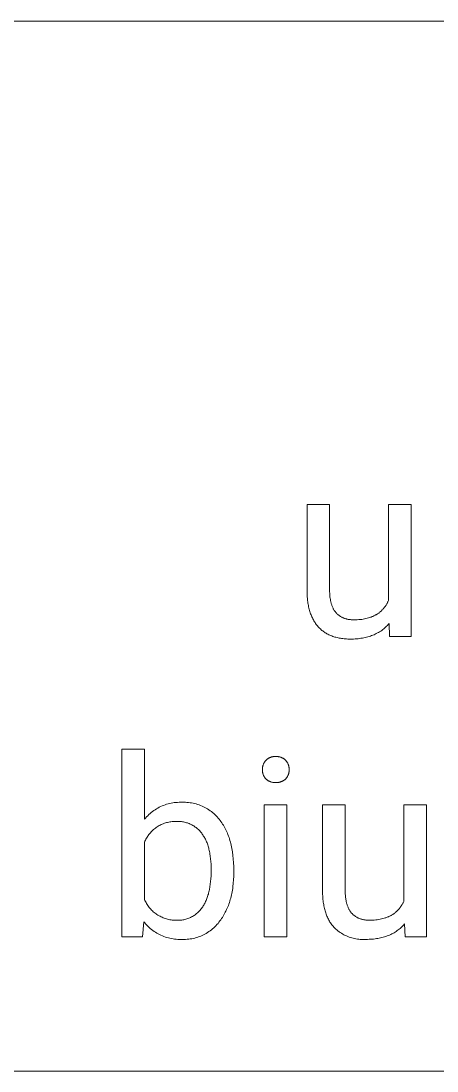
# Model space of a CAD drawing. Header units: millimetres. Extents: x 1287 to 5317, y -239 to 2577.
# Drawn here: x 3984 to 4073.2, y -13.8 to 211.4 of the extents above; entities that cross this region are included whole.
import ezdxf

# ---------------------------------------------------------------- set-up
doc = ezdxf.new("R2010")
doc.units = ezdxf.units.MM
doc.header["$MEASUREMENT"] = 0
doc.layers.add('Domyślny', color=7, linetype='Continuous', true_color=0x000000)

msp = doc.modelspace()

# ---------------------------------------------------------------- linework, layer by layer
at = {"layer": 'Domyślny', "color": 18, "lineweight": 15, "true_color": 0x000000}
for p, q in [((5313.2, 211.41), (3793.97, 211.41)), ((4045.35, 89.26), (4045.35, 107.71)), ((4045.35, 107.71), (4050.19, 107.71)), ((4050.19, 107.71), (4050.19, 89.39)), ((4062.82, 87.09), (4062.82, 107.71)), ((4062.82, 107.71), (4067.68, 107.71)), ((4067.68, 107.71), (4067.68, 79.36)), ((4045.36, 88.63), (4045.35, 89.26)), ((4045.39, 88.01), (4045.36, 88.63)), ((4045.44, 87.41), (4045.39, 88.01)), ((4050.19, 89.39), (4050.2, 89)), ((4050.2, 89), (4050.21, 88.61)), ((4050.21, 88.61), (4050.24, 88.24)), ((4050.24, 88.24), (4050.27, 87.88)), ((4050.27, 87.88), (4050.32, 87.54)), ((4045.47, 87.12), (4045.44, 87.41)), ((4045.5, 86.84), (4045.47, 87.12)), ((4045.54, 86.56), (4045.5, 86.84)), ((4045.59, 86.28), (4045.54, 86.56)), ((4045.64, 86.01), (4045.59, 86.28)), ((4045.69, 85.75), (4045.64, 86.01)), ((4045.75, 85.49), (4045.69, 85.75)), ((4050.32, 87.54), (4050.35, 87.37)), ((4050.35, 87.37), (4050.38, 87.2)), ((4050.38, 87.2), (4050.41, 87.04)), ((4050.41, 87.04), (4050.44, 86.88)), ((4050.44, 86.88), (4050.48, 86.73)), ((4050.48, 86.73), (4050.52, 86.58)), ((4050.52, 86.58), (4050.56, 86.43)), ((4050.56, 86.43), (4050.61, 86.28)), ((4050.61, 86.28), (4050.65, 86.14)), ((4050.65, 86.14), (4050.7, 86)), ((4050.7, 86), (4050.76, 85.86)), ((4050.76, 85.86), (4050.81, 85.73)), ((4050.81, 85.73), (4050.87, 85.6)), ((4050.87, 85.6), (4050.93, 85.47)), ((4061.92, 85.58), (4062, 85.68)), ((4062, 85.68), (4062.08, 85.79)), ((4062.08, 85.79), (4062.16, 85.9)), ((4062.16, 85.9), (4062.23, 86.01)), ((4062.23, 86.01), (4062.3, 86.12)), ((4062.3, 86.12), (4062.37, 86.23)), ((4062.37, 86.23), (4062.44, 86.35)), ((4062.44, 86.35), (4062.51, 86.47)), ((4062.51, 86.47), (4062.58, 86.59)), ((4062.58, 86.59), (4062.64, 86.71)), ((4062.64, 86.71), (4062.7, 86.83)), ((4062.7, 86.83), (4062.76, 86.96)), ((4062.76, 86.96), (4062.82, 87.09)), ((4045.82, 85.23), (4045.75, 85.49)), ((4045.88, 84.98), (4045.82, 85.23)), ((4045.96, 84.73), (4045.88, 84.98)), ((4046.04, 84.49), (4045.96, 84.73)), ((4046.12, 84.25), (4046.04, 84.49)), ((4046.2, 84.02), (4046.12, 84.25)), ((4046.3, 83.8), (4046.2, 84.02)), ((4046.39, 83.57), (4046.3, 83.8)), ((4046.49, 83.36), (4046.39, 83.57)), ((4046.6, 83.15), (4046.49, 83.36)), ((4050.93, 85.47), (4050.99, 85.34)), ((4050.99, 85.34), (4051.06, 85.22)), ((4051.06, 85.22), (4051.13, 85.11)), ((4051.13, 85.11), (4051.2, 84.99)), ((4051.2, 84.99), (4051.27, 84.88)), ((4051.27, 84.88), (4051.35, 84.77)), ((4051.35, 84.77), (4051.42, 84.66)), ((4051.42, 84.66), (4051.5, 84.56)), ((4051.5, 84.56), (4051.59, 84.46)), ((4051.59, 84.46), (4051.67, 84.37)), ((4051.67, 84.37), (4051.76, 84.27)), ((4051.76, 84.27), (4051.85, 84.19)), ((4051.85, 84.19), (4051.95, 84.1)), ((4051.95, 84.1), (4052.04, 84.02)), ((4052.04, 84.02), (4052.14, 83.93)), ((4052.14, 83.93), (4052.24, 83.86)), ((4052.24, 83.86), (4052.34, 83.78)), ((4052.34, 83.78), (4052.45, 83.71)), ((4052.45, 83.71), (4052.56, 83.65)), ((4052.56, 83.65), (4052.67, 83.58)), ((4052.67, 83.58), (4052.78, 83.52)), ((4052.78, 83.52), (4052.9, 83.46)), ((4052.9, 83.46), (4053.02, 83.41)), ((4053.02, 83.41), (4053.14, 83.35)), ((4053.14, 83.35), (4053.26, 83.31)), ((4058.26, 83.28), (4058.54, 83.36)), ((4058.54, 83.36), (4058.81, 83.44)), ((4058.81, 83.44), (4058.94, 83.49)), ((4058.94, 83.49), (4059.08, 83.53)), ((4059.08, 83.53), (4059.2, 83.58)), ((4059.2, 83.58), (4059.33, 83.64)), ((4059.33, 83.64), (4059.46, 83.69)), ((4059.46, 83.69), (4059.58, 83.74)), ((4059.58, 83.74), (4059.7, 83.8)), ((4059.7, 83.8), (4059.82, 83.86)), ((4059.82, 83.86), (4059.94, 83.92)), ((4059.94, 83.92), (4060.06, 83.99)), ((4060.06, 83.99), (4060.17, 84.05)), ((4060.17, 84.05), (4060.28, 84.12)), ((4060.28, 84.12), (4060.4, 84.19)), ((4060.4, 84.19), (4060.5, 84.26)), ((4060.5, 84.26), (4060.61, 84.34)), ((4060.61, 84.34), (4060.72, 84.41)), ((4060.72, 84.41), (4060.82, 84.49)), ((4060.82, 84.49), (4060.92, 84.57)), ((4060.92, 84.57), (4061.02, 84.65)), ((4061.02, 84.65), (4061.12, 84.73)), ((4061.12, 84.73), (4061.22, 84.82)), ((4061.22, 84.82), (4061.31, 84.91)), ((4061.31, 84.91), (4061.4, 85)), ((4061.4, 85), (4061.49, 85.09)), ((4061.49, 85.09), (4061.58, 85.18)), ((4061.58, 85.18), (4061.67, 85.28)), ((4061.67, 85.28), (4061.76, 85.38)), ((4061.76, 85.38), (4061.84, 85.48)), ((4061.84, 85.48), (4061.92, 85.58)), ((4046.71, 82.94), (4046.6, 83.15)), ((4046.82, 82.74), (4046.71, 82.94)), ((4046.94, 82.54), (4046.82, 82.74)), ((4047.06, 82.35), (4046.94, 82.54)), ((4047.19, 82.16), (4047.06, 82.35)), ((4047.32, 81.98), (4047.19, 82.16)), ((4047.46, 81.8), (4047.32, 81.98)), ((4047.6, 81.63), (4047.46, 81.8)), ((4047.75, 81.46), (4047.6, 81.63)), ((4047.9, 81.3), (4047.75, 81.46)), ((4048.05, 81.14), (4047.9, 81.3)), ((4048.21, 80.99), (4048.05, 81.14)), ((4053.26, 83.31), (4053.39, 83.26)), ((4053.39, 83.26), (4053.52, 83.22)), ((4053.52, 83.22), (4053.65, 83.18)), ((4053.65, 83.18), (4053.78, 83.14)), ((4053.78, 83.14), (4053.92, 83.11)), ((4053.92, 83.11), (4054.06, 83.08)), ((4054.06, 83.08), (4054.2, 83.05)), ((4054.2, 83.05), (4054.35, 83.03)), ((4054.35, 83.03), (4054.49, 83.01)), ((4054.49, 83.01), (4054.64, 82.99)), ((4054.64, 82.99), (4054.79, 82.98)), ((4054.79, 82.98), (4054.95, 82.97)), ((4054.95, 82.97), (4055.1, 82.96)), ((4055.1, 82.96), (4055.26, 82.95)), ((4055.26, 82.95), (4055.42, 82.95)), ((4055.42, 82.95), (4055.77, 82.96)), ((4055.77, 82.96), (4056.11, 82.97)), ((4056.11, 82.97), (4056.44, 82.99)), ((4056.44, 82.99), (4056.76, 83.02)), ((4056.76, 83.02), (4057.07, 83.05)), ((4057.07, 83.05), (4057.38, 83.1)), ((4057.38, 83.1), (4057.68, 83.15)), ((4057.68, 83.15), (4057.98, 83.21)), ((4057.98, 83.21), (4058.26, 83.28)), ((4062, 81.2), (4061.8, 81.03)), ((4062.2, 81.38), (4062, 81.2)), ((4062.4, 81.56), (4062.2, 81.38)), ((4062.59, 81.76), (4062.4, 81.56)), ((4062.77, 81.95), (4062.59, 81.76)), ((4062.95, 82.16), (4062.77, 81.95)), ((4063.06, 79.36), (4062.95, 82.16)), ((4048.37, 80.84), (4048.21, 80.99)), ((4048.54, 80.7), (4048.37, 80.84)), ((4048.71, 80.57), (4048.54, 80.7)), ((4048.88, 80.44), (4048.71, 80.57)), ((4049.06, 80.31), (4048.88, 80.44)), ((4049.25, 80.19), (4049.06, 80.31)), ((4049.44, 80.07), (4049.25, 80.19)), ((4049.63, 79.96), (4049.44, 80.07)), ((4049.82, 79.86), (4049.63, 79.96)), ((4050.03, 79.76), (4049.82, 79.86)), ((4050.23, 79.66), (4050.03, 79.76)), ((4050.44, 79.57), (4050.23, 79.66)), ((4050.65, 79.49), (4050.44, 79.57)), ((4050.87, 79.41), (4050.65, 79.49)), ((4051.09, 79.33), (4050.87, 79.41)), ((4051.32, 79.26), (4051.09, 79.33)), ((4051.55, 79.2), (4051.32, 79.26)), ((4051.79, 79.14), (4051.55, 79.2)), ((4052.02, 79.09), (4051.79, 79.14)), ((4052.27, 79.04), (4052.02, 79.09)), ((4052.51, 79), (4052.27, 79.04)), ((4052.77, 78.96), (4052.51, 79)), ((4053.02, 78.92), (4052.77, 78.96)), ((4053.28, 78.9), (4053.02, 78.92)), ((4053.55, 78.87), (4053.28, 78.9)), ((4053.82, 78.85), (4053.55, 78.87)), ((4054.09, 78.84), (4053.82, 78.85)), ((4054.36, 78.83), (4054.09, 78.84)), ((4054.65, 78.83), (4054.36, 78.83)), ((4054.99, 78.84), (4054.65, 78.83)), ((4055.32, 78.84), (4054.99, 78.84)), ((4055.65, 78.86), (4055.32, 78.84)), ((4055.97, 78.88), (4055.65, 78.86)), ((4056.29, 78.91), (4055.97, 78.88)), ((4056.61, 78.95), (4056.29, 78.91)), ((4056.91, 78.99), (4056.61, 78.95)), ((4057.22, 79.04), (4056.91, 78.99)), ((4057.52, 79.09), (4057.22, 79.04)), ((4057.81, 79.16), (4057.52, 79.09)), ((4058.1, 79.22), (4057.81, 79.16)), ((4058.38, 79.3), (4058.1, 79.22)), ((4058.66, 79.38), (4058.38, 79.3)), ((4058.93, 79.47), (4058.66, 79.38)), ((4059.2, 79.56), (4058.93, 79.47)), ((4059.46, 79.66), (4059.2, 79.56)), ((4059.72, 79.77), (4059.46, 79.66)), ((4059.97, 79.88), (4059.72, 79.77)), ((4060.21, 80), (4059.97, 79.88)), ((4060.46, 80.13), (4060.21, 80)), ((4060.69, 80.26), (4060.46, 80.13)), ((4060.92, 80.4), (4060.69, 80.26)), ((4061.15, 80.55), (4060.92, 80.4)), ((4061.37, 80.7), (4061.15, 80.55)), ((4061.59, 80.86), (4061.37, 80.7)), ((4061.8, 81.03), (4061.59, 80.86)), ((4067.68, 79.36), (4063.06, 79.36)), ((4005.62, 14.93), (4005.62, 55.19)), ((4005.62, 55.19), (4010.48, 55.19)), ((4010.48, 55.19), (4010.48, 40.17)), ((4035.92, 51.78), (4035.95, 51.88)), ((4035.95, 51.88), (4035.98, 51.97)), ((4035.98, 51.97), (4036.02, 52.06)), ((4036.02, 52.06), (4036.07, 52.15)), ((4036.07, 52.15), (4036.11, 52.24)), ((4036.11, 52.24), (4036.16, 52.33)), ((4036.16, 52.33), (4036.21, 52.41)), ((4036.21, 52.41), (4036.26, 52.49)), ((4036.26, 52.49), (4036.32, 52.58)), ((4036.32, 52.58), (4036.38, 52.65)), ((4036.38, 52.65), (4036.44, 52.73)), ((4036.44, 52.73), (4036.51, 52.81)), ((4036.51, 52.81), (4036.57, 52.87)), ((4036.57, 52.87), (4036.64, 52.93)), ((4036.64, 52.93), (4036.7, 52.99)), ((4036.7, 52.99), (4036.77, 53.05)), ((4036.77, 53.05), (4036.85, 53.1)), ((4036.85, 53.1), (4036.92, 53.16)), ((4036.92, 53.16), (4036.99, 53.21)), ((4036.99, 53.21), (4037.07, 53.25)), ((4037.07, 53.25), (4037.15, 53.3)), ((4037.15, 53.3), (4037.23, 53.34)), ((4037.23, 53.34), (4037.31, 53.38)), ((4037.31, 53.38), (4037.39, 53.42)), ((4037.39, 53.42), (4037.48, 53.45)), ((4037.48, 53.45), (4037.56, 53.48)), ((4037.56, 53.48), (4037.65, 53.51)), ((4037.65, 53.51), (4037.73, 53.53)), ((4037.73, 53.53), (4037.82, 53.55)), ((4037.82, 53.55), (4037.91, 53.57)), ((4037.91, 53.57), (4038, 53.59)), ((4038, 53.59), (4038.09, 53.6)), ((4038.09, 53.6), (4038.18, 53.61)), ((4038.18, 53.61), (4038.27, 53.62)), ((4038.27, 53.62), (4038.36, 53.62)), ((4038.36, 53.62), (4038.45, 53.62)), ((4038.45, 53.62), (4038.54, 53.62)), ((4038.54, 53.62), (4038.63, 53.61)), ((4038.63, 53.61), (4038.72, 53.62)), ((4038.72, 53.62), (4038.81, 53.62)), ((4038.81, 53.62), (4038.9, 53.62)), ((4038.9, 53.62), (4038.99, 53.62)), ((4038.99, 53.62), (4039.08, 53.61)), ((4039.08, 53.61), (4039.17, 53.6)), ((4039.17, 53.6), (4039.26, 53.59)), ((4039.26, 53.59), (4039.35, 53.57)), ((4039.35, 53.57), (4039.44, 53.55)), ((4039.44, 53.55), (4039.53, 53.53)), ((4039.53, 53.53), (4039.62, 53.51)), ((4039.62, 53.51), (4039.71, 53.48)), ((4039.71, 53.48), (4039.79, 53.45)), ((4039.79, 53.45), (4039.88, 53.41)), ((4039.88, 53.41), (4039.96, 53.38)), ((4039.96, 53.38), (4040.04, 53.34)), ((4040.04, 53.34), (4040.12, 53.3)), ((4040.12, 53.3), (4040.2, 53.25)), ((4040.2, 53.25), (4040.28, 53.21)), ((4040.28, 53.21), (4040.36, 53.16)), ((4040.36, 53.16), (4040.43, 53.1)), ((4040.43, 53.1), (4040.5, 53.05)), ((4040.5, 53.05), (4040.58, 52.99)), ((4040.58, 52.99), (4040.64, 52.93)), ((4040.64, 52.93), (4040.71, 52.87)), ((4040.71, 52.87), (4040.78, 52.81)), ((4040.78, 52.81), (4040.84, 52.74)), ((4040.84, 52.74), (4040.9, 52.66)), ((4040.9, 52.66), (4040.96, 52.59)), ((4040.96, 52.59), (4041.01, 52.51)), ((4041.01, 52.51), (4041.06, 52.43)), ((4041.06, 52.43), (4041.11, 52.35)), ((4041.11, 52.35), (4041.16, 52.27)), ((4041.16, 52.27), (4041.21, 52.18)), ((4041.21, 52.18), (4041.25, 52.1)), ((4041.25, 52.1), (4041.29, 52.01)), ((4041.29, 52.01), (4041.32, 51.92)), ((4041.32, 51.92), (4041.36, 51.83)), ((4041.36, 51.83), (4041.39, 51.74)), ((4035.77, 51.01), (4035.78, 51.1)), ((4035.77, 50.91), (4035.77, 51.01)), ((4035.77, 50.81), (4035.77, 50.91)), ((4035.77, 50.71), (4035.77, 50.81)), ((4035.77, 50.61), (4035.77, 50.71)), ((4035.78, 50.51), (4035.77, 50.61)), ((4035.78, 51.1), (4035.79, 51.2)), ((4035.79, 50.42), (4035.78, 50.51)), ((4035.79, 51.2), (4035.8, 51.3)), ((4035.8, 50.32), (4035.79, 50.42)), ((4035.8, 51.3), (4035.82, 51.4)), ((4035.82, 50.22), (4035.8, 50.32)), ((4035.82, 51.4), (4035.84, 51.5)), ((4035.84, 50.13), (4035.82, 50.22)), ((4035.84, 51.5), (4035.86, 51.59)), ((4035.86, 50.03), (4035.84, 50.13)), ((4035.86, 51.59), (4035.89, 51.69)), ((4035.89, 49.94), (4035.86, 50.03)), ((4035.89, 51.69), (4035.92, 51.78)), ((4035.92, 49.85), (4035.89, 49.94)), ((4035.95, 49.76), (4035.92, 49.85)), ((4035.98, 49.66), (4035.95, 49.76)), ((4036.02, 49.58), (4035.98, 49.66)), ((4036.07, 49.49), (4036.02, 49.58)), ((4041.29, 49.62), (4041.25, 49.54)), ((4041.32, 49.71), (4041.29, 49.62)), ((4041.36, 49.8), (4041.32, 49.71)), ((4041.39, 49.89), (4041.36, 49.8)), ((4041.39, 51.74), (4041.41, 51.65)), ((4041.41, 49.98), (4041.39, 49.89)), ((4041.41, 51.65), (4041.44, 51.56)), ((4041.44, 50.07), (4041.41, 49.98)), ((4041.44, 51.56), (4041.46, 51.47)), ((4041.46, 50.16), (4041.44, 50.07)), ((4041.46, 51.47), (4041.47, 51.37)), ((4041.47, 50.25), (4041.46, 50.16)), ((4041.47, 51.37), (4041.49, 51.28)), ((4041.49, 50.34), (4041.47, 50.25)), ((4041.49, 51.28), (4041.5, 51.19)), ((4041.5, 50.43), (4041.49, 50.34)), ((4041.5, 51.19), (4041.51, 51.09)), ((4041.51, 50.53), (4041.5, 50.43)), ((4041.51, 51.09), (4041.51, 51)), ((4041.51, 51), (4041.52, 50.9)), ((4041.52, 50.9), (4041.51, 50.81)), ((4041.51, 50.81), (4041.52, 50.71)), ((4041.52, 50.71), (4041.51, 50.62)), ((4041.51, 50.62), (4041.51, 50.53)), ((4036.11, 49.4), (4036.07, 49.49)), ((4036.16, 49.32), (4036.11, 49.4)), ((4036.21, 49.23), (4036.16, 49.32)), ((4036.26, 49.15), (4036.21, 49.23)), ((4036.32, 49.07), (4036.26, 49.15)), ((4036.38, 49), (4036.32, 49.07)), ((4036.44, 48.92), (4036.38, 49)), ((4036.51, 48.85), (4036.44, 48.92)), ((4036.57, 48.78), (4036.51, 48.85)), ((4036.64, 48.72), (4036.57, 48.78)), ((4036.72, 48.66), (4036.64, 48.72)), ((4036.79, 48.6), (4036.72, 48.66)), ((4036.86, 48.55), (4036.79, 48.6)), ((4036.94, 48.49), (4036.86, 48.55)), ((4037.02, 48.44), (4036.94, 48.49)), ((4037.1, 48.4), (4037.02, 48.44)), ((4037.18, 48.35), (4037.1, 48.4)), ((4037.27, 48.31), (4037.18, 48.35)), ((4037.35, 48.27), (4037.27, 48.31)), ((4037.44, 48.24), (4037.35, 48.27)), ((4037.53, 48.2), (4037.44, 48.24)), ((4037.61, 48.17), (4037.53, 48.2)), ((4037.7, 48.15), (4037.61, 48.17)), ((4037.79, 48.12), (4037.7, 48.15)), ((4037.89, 48.1), (4037.79, 48.12)), ((4037.98, 48.09), (4037.89, 48.1)), ((4038.07, 48.07), (4037.98, 48.09)), ((4038.16, 48.06), (4038.07, 48.07)), ((4038.26, 48.05), (4038.16, 48.06)), ((4038.35, 48.05), (4038.26, 48.05)), ((4038.44, 48.05), (4038.35, 48.05)), ((4038.54, 48.05), (4038.44, 48.05)), ((4038.63, 48.06), (4038.54, 48.05)), ((4038.72, 48.05), (4038.63, 48.06)), ((4038.82, 48.05), (4038.72, 48.05)), ((4038.91, 48.05), (4038.82, 48.05)), ((4039.01, 48.06), (4038.91, 48.05)), ((4039.1, 48.06), (4039.01, 48.06)), ((4039.19, 48.07), (4039.1, 48.06)), ((4039.29, 48.09), (4039.19, 48.07)), ((4039.38, 48.11), (4039.29, 48.09)), ((4039.47, 48.13), (4039.38, 48.11)), ((4039.56, 48.15), (4039.47, 48.13)), ((4039.65, 48.18), (4039.56, 48.15)), ((4039.74, 48.21), (4039.65, 48.18)), ((4039.83, 48.24), (4039.74, 48.21)), ((4039.92, 48.27), (4039.83, 48.24)), ((4040, 48.31), (4039.92, 48.27)), ((4040.09, 48.35), (4040, 48.31)), ((4040.17, 48.4), (4040.09, 48.35)), ((4040.25, 48.45), (4040.17, 48.4)), ((4040.33, 48.5), (4040.25, 48.45)), ((4040.41, 48.55), (4040.33, 48.5)), ((4040.49, 48.6), (4040.41, 48.55)), ((4040.56, 48.66), (4040.49, 48.6)), ((4040.64, 48.72), (4040.56, 48.66)), ((4040.71, 48.78), (4040.64, 48.72)), ((4040.78, 48.85), (4040.71, 48.78)), ((4040.84, 48.92), (4040.78, 48.85)), ((4040.9, 48.99), (4040.84, 48.92)), ((4040.96, 49.06), (4040.9, 48.99)), ((4041.01, 49.14), (4040.96, 49.06)), ((4041.06, 49.21), (4041.01, 49.14)), ((4041.11, 49.29), (4041.06, 49.21)), ((4041.16, 49.37), (4041.11, 49.29)), ((4041.21, 49.46), (4041.16, 49.37)), ((4041.25, 49.54), (4041.21, 49.46)), ((4013.63, 42.74), (4013.94, 42.89)), ((4013.94, 42.89), (4014.25, 43.03)), ((4014.25, 43.03), (4014.57, 43.15)), ((4014.57, 43.15), (4014.89, 43.27)), ((4014.89, 43.27), (4015.21, 43.38)), ((4015.21, 43.38), (4015.54, 43.47)), ((4015.54, 43.47), (4015.87, 43.56)), ((4015.87, 43.56), (4016.2, 43.63)), ((4016.2, 43.63), (4016.54, 43.69)), ((4016.54, 43.69), (4016.87, 43.74)), ((4016.87, 43.74), (4017.21, 43.78)), ((4017.21, 43.78), (4017.55, 43.8)), ((4017.55, 43.8), (4017.89, 43.82)), ((4017.89, 43.82), (4018.23, 43.82)), ((4018.23, 43.82), (4018.58, 43.81)), ((4018.58, 43.81), (4018.91, 43.82)), ((4018.91, 43.82), (4019.25, 43.81)), ((4019.25, 43.81), (4019.58, 43.8)), ((4019.58, 43.8), (4019.91, 43.77)), ((4019.91, 43.77), (4020.25, 43.73)), ((4020.25, 43.73), (4020.58, 43.68)), ((4020.58, 43.68), (4020.91, 43.62)), ((4020.91, 43.62), (4021.24, 43.54)), ((4021.24, 43.54), (4021.56, 43.46)), ((4021.56, 43.46), (4021.88, 43.36)), ((4021.88, 43.36), (4022.2, 43.25)), ((4022.2, 43.25), (4022.51, 43.14)), ((4022.51, 43.14), (4022.82, 43.01)), ((4022.82, 43.01), (4023.13, 42.87)), ((4023.13, 42.87), (4023.43, 42.72)), ((4036.17, 14.92), (4036.17, 43.28)), ((4036.17, 43.28), (4041.02, 43.28)), ((4041.02, 43.28), (4041.02, 14.92)), ((4048.68, 24.83), (4048.68, 43.28)), ((4048.68, 43.28), (4053.52, 43.28)), ((4053.52, 43.28), (4053.52, 24.96)), ((4066.15, 22.66), (4066.15, 43.28)), ((4066.15, 43.28), (4071.01, 43.28)), ((4071.01, 43.28), (4071.01, 14.93)), ((4010.7, 40.43), (4010.93, 40.69)), ((4010.93, 40.69), (4011.17, 40.93)), ((4011.17, 40.93), (4011.41, 41.17)), ((4011.41, 41.17), (4011.66, 41.4)), ((4011.66, 41.4), (4011.92, 41.62)), ((4011.92, 41.62), (4012.19, 41.83)), ((4012.19, 41.83), (4012.47, 42.03)), ((4012.47, 42.03), (4012.75, 42.22)), ((4012.75, 42.22), (4013.04, 42.4)), ((4013.04, 42.4), (4013.33, 42.57)), ((4013.33, 42.57), (4013.63, 42.74)), ((4023.43, 42.72), (4023.72, 42.56)), ((4023.72, 42.56), (4024.01, 42.38)), ((4024.01, 42.38), (4024.29, 42.2)), ((4024.29, 42.2), (4024.57, 42.01)), ((4024.57, 42.01), (4024.84, 41.81)), ((4024.84, 41.81), (4025.1, 41.6)), ((4025.1, 41.6), (4025.35, 41.39)), ((4025.35, 41.39), (4025.6, 41.16)), ((4025.6, 41.16), (4025.84, 40.92)), ((4025.84, 40.92), (4026.07, 40.68)), ((4026.07, 40.68), (4026.29, 40.43)), ((4010.48, 40.17), (4010.7, 40.43)), ((4013.01, 38.42), (4012.82, 38.28)), ((4013.22, 38.56), (4013.01, 38.42)), ((4013.42, 38.69), (4013.22, 38.56)), ((4013.63, 38.81), (4013.42, 38.69)), ((4013.85, 38.92), (4013.63, 38.81)), ((4014.07, 39.03), (4013.85, 38.92)), ((4014.29, 39.13), (4014.07, 39.03)), ((4014.51, 39.22), (4014.29, 39.13)), ((4014.74, 39.3), (4014.51, 39.22)), ((4014.97, 39.38), (4014.74, 39.3)), ((4015.2, 39.45), (4014.97, 39.38)), ((4015.44, 39.51), (4015.2, 39.45)), ((4015.68, 39.56), (4015.44, 39.51)), ((4015.92, 39.6), (4015.68, 39.56)), ((4016.16, 39.64), (4015.92, 39.6)), ((4016.4, 39.66), (4016.16, 39.64)), ((4016.64, 39.68), (4016.4, 39.66)), ((4016.88, 39.69), (4016.64, 39.68)), ((4017.12, 39.7), (4016.88, 39.69)), ((4017.37, 39.69), (4017.12, 39.7)), ((4017.58, 39.7), (4017.37, 39.69)), ((4017.79, 39.7), (4017.58, 39.7)), ((4018.01, 39.69), (4017.79, 39.7)), ((4018.22, 39.68), (4018.01, 39.69)), ((4018.43, 39.66), (4018.22, 39.68)), ((4018.64, 39.63), (4018.43, 39.66)), ((4018.85, 39.59), (4018.64, 39.63)), ((4019.06, 39.55), (4018.85, 39.59)), ((4019.27, 39.5), (4019.06, 39.55)), ((4019.48, 39.44), (4019.27, 39.5)), ((4019.68, 39.38), (4019.48, 39.44)), ((4019.88, 39.31), (4019.68, 39.38)), ((4020.08, 39.23), (4019.88, 39.31)), ((4020.28, 39.15), (4020.08, 39.23)), ((4020.47, 39.06), (4020.28, 39.15)), ((4020.66, 38.96), (4020.47, 39.06)), ((4020.85, 38.86), (4020.66, 38.96)), ((4021.03, 38.75), (4020.85, 38.86)), ((4021.21, 38.63), (4021.03, 38.75)), ((4021.38, 38.51), (4021.21, 38.63)), ((4021.55, 38.38), (4021.38, 38.51)), ((4021.72, 38.25), (4021.55, 38.38)), ((4026.29, 40.43), (4026.5, 40.17)), ((4026.5, 40.17), (4026.71, 39.9)), ((4026.71, 39.9), (4026.89, 39.66)), ((4026.89, 39.66), (4027.06, 39.41)), ((4027.06, 39.41), (4027.23, 39.15)), ((4027.23, 39.15), (4027.4, 38.89)), ((4027.4, 38.89), (4027.55, 38.62)), ((4027.55, 38.62), (4027.71, 38.34)), ((4027.71, 38.34), (4027.85, 38.06)), ((4010.9, 36.11), (4010.79, 35.9)), ((4011.03, 36.32), (4010.9, 36.11)), ((4011.16, 36.52), (4011.03, 36.32)), ((4011.3, 36.72), (4011.16, 36.52)), ((4011.44, 36.92), (4011.3, 36.72)), ((4011.59, 37.11), (4011.44, 36.92)), ((4011.75, 37.29), (4011.59, 37.11)), ((4011.91, 37.47), (4011.75, 37.29)), ((4012.08, 37.65), (4011.91, 37.47)), ((4012.26, 37.81), (4012.08, 37.65)), ((4012.44, 37.97), (4012.26, 37.81)), ((4012.63, 38.13), (4012.44, 37.97)), ((4012.82, 38.28), (4012.63, 38.13)), ((4021.88, 38.11), (4021.72, 38.25)), ((4022.04, 37.96), (4021.88, 38.11)), ((4022.19, 37.81), (4022.04, 37.96)), ((4022.34, 37.66), (4022.19, 37.81)), ((4022.48, 37.5), (4022.34, 37.66)), ((4022.62, 37.33), (4022.48, 37.5)), ((4022.75, 37.17), (4022.62, 37.33)), ((4022.87, 36.99), (4022.75, 37.17)), ((4022.99, 36.82), (4022.87, 36.99)), ((4023.1, 36.65), (4022.99, 36.82)), ((4023.22, 36.47), (4023.1, 36.65)), ((4023.32, 36.29), (4023.22, 36.47)), ((4023.43, 36.1), (4023.32, 36.29)), ((4023.53, 35.91), (4023.43, 36.1)), ((4027.85, 38.06), (4027.99, 37.78)), ((4027.99, 37.78), (4028.13, 37.49)), ((4028.13, 37.49), (4028.26, 37.19)), ((4028.26, 37.19), (4028.38, 36.89)), ((4028.38, 36.89), (4028.5, 36.58)), ((4028.5, 36.58), (4028.61, 36.26)), ((4028.61, 36.26), (4028.71, 35.94)), ((4010.58, 35.46), (4010.48, 35.23)), ((4010.48, 35.23), (4010.48, 22.97)), ((4010.68, 35.68), (4010.58, 35.46)), ((4010.79, 35.9), (4010.68, 35.68)), ((4023.62, 35.71), (4023.53, 35.91)), ((4023.71, 35.51), (4023.62, 35.71)), ((4023.8, 35.3), (4023.71, 35.51)), ((4023.89, 35.09), (4023.8, 35.3)), ((4023.97, 34.88), (4023.89, 35.09)), ((4024.04, 34.66), (4023.97, 34.88)), ((4024.12, 34.43), (4024.04, 34.66)), ((4024.19, 34.21), (4024.12, 34.43)), ((4024.25, 33.97), (4024.19, 34.21)), ((4024.31, 33.74), (4024.25, 33.97)), ((4028.71, 35.94), (4028.81, 35.62)), ((4028.81, 35.62), (4028.91, 35.29)), ((4028.91, 35.29), (4028.99, 34.95)), ((4028.99, 34.95), (4029.08, 34.61)), ((4029.08, 34.61), (4029.15, 34.26)), ((4029.15, 34.26), (4029.22, 33.9)), ((4029.22, 33.9), (4029.29, 33.54)), ((4024.37, 33.49), (4024.31, 33.74)), ((4024.42, 33.25), (4024.37, 33.49)), ((4024.48, 33), (4024.42, 33.25)), ((4024.52, 32.74), (4024.48, 33)), ((4024.6, 32.22), (4024.52, 32.74)), ((4024.67, 31.68), (4024.6, 32.22)), ((4024.72, 31.12), (4024.67, 31.68)), ((4029.29, 33.54), (4029.35, 33.18)), ((4029.35, 33.18), (4029.45, 32.43)), ((4029.45, 32.43), (4029.53, 31.66)), ((4029.53, 31.66), (4029.59, 30.86)), ((4024.76, 30.55), (4024.72, 31.12)), ((4024.78, 29.95), (4024.76, 30.55)), ((4024.79, 29.34), (4024.78, 29.95)), ((4024.78, 28.67), (4024.79, 29.34)), ((4029.59, 30.86), (4029.62, 30.05)), ((4029.62, 30.05), (4029.63, 29.21)), ((4024.67, 26.8), (4024.72, 27.4)), ((4024.72, 27.4), (4024.76, 28.03)), ((4024.76, 28.03), (4024.78, 28.67)), ((4029.59, 27.21), (4029.53, 26.45)), ((4029.62, 27.99), (4029.59, 27.21)), ((4029.63, 28.79), (4029.62, 27.99)), ((4029.63, 29.21), (4029.63, 28.79)), ((4024.3, 24.6), (4024.36, 24.85)), ((4024.36, 24.85), (4024.42, 25.12)), ((4024.42, 25.12), (4024.52, 25.65)), ((4024.52, 25.65), (4024.6, 26.22)), ((4024.6, 26.22), (4024.67, 26.8)), ((4029.34, 24.99), (4029.28, 24.63)), ((4029.4, 25.34), (4029.34, 24.99)), ((4029.45, 25.71), (4029.4, 25.34)), ((4029.53, 26.45), (4029.45, 25.71)), ((4048.69, 24.2), (4048.68, 24.83)), ((4053.52, 24.96), (4053.53, 24.57)), ((4010.48, 22.97), (4010.58, 22.74)), ((4010.58, 22.74), (4010.69, 22.51)), ((4023.51, 22.33), (4023.6, 22.53)), ((4023.6, 22.53), (4023.7, 22.74)), ((4023.7, 22.74), (4023.79, 22.95)), ((4023.79, 22.95), (4023.87, 23.17)), ((4023.87, 23.17), (4023.95, 23.4)), ((4023.95, 23.4), (4024.03, 23.63)), ((4024.03, 23.63), (4024.1, 23.86)), ((4024.1, 23.86), (4024.18, 24.1)), ((4024.18, 24.1), (4024.24, 24.35)), ((4024.24, 24.35), (4024.3, 24.6)), ((4028.79, 22.62), (4028.69, 22.3)), ((4028.89, 22.94), (4028.79, 22.62)), ((4028.98, 23.27), (4028.89, 22.94)), ((4029.06, 23.6), (4028.98, 23.27)), ((4029.14, 23.94), (4029.06, 23.6)), ((4029.21, 24.28), (4029.14, 23.94)), ((4029.28, 24.63), (4029.21, 24.28)), ((4048.72, 23.58), (4048.69, 24.2)), ((4048.77, 22.99), (4048.72, 23.58)), ((4048.8, 22.7), (4048.77, 22.99)), ((4048.83, 22.41), (4048.8, 22.7)), ((4053.53, 24.57), (4053.54, 24.18)), ((4053.54, 24.18), (4053.57, 23.81)), ((4053.57, 23.81), (4053.6, 23.45)), ((4053.6, 23.45), (4053.65, 23.11)), ((4053.65, 23.11), (4053.68, 22.94)), ((4053.68, 22.94), (4053.71, 22.78)), ((4053.71, 22.78), (4053.74, 22.61)), ((4053.74, 22.61), (4053.77, 22.45)), ((4066.03, 22.4), (4066.09, 22.53)), ((4066.09, 22.53), (4066.15, 22.66)), ((4010.69, 22.51), (4010.81, 22.29)), ((4010.81, 22.29), (4010.94, 22.08)), ((4010.94, 22.08), (4011.07, 21.86)), ((4011.07, 21.86), (4011.21, 21.66)), ((4011.21, 21.66), (4011.36, 21.45)), ((4011.36, 21.45), (4011.51, 21.26)), ((4011.51, 21.26), (4011.67, 21.06)), ((4011.67, 21.06), (4011.83, 20.88)), ((4011.83, 20.88), (4012.01, 20.7)), ((4012.01, 20.7), (4012.19, 20.52)), ((4012.19, 20.52), (4012.37, 20.35)), ((4012.37, 20.35), (4012.56, 20.19)), ((4021.99, 20.23), (4022.15, 20.38)), ((4022.15, 20.38), (4022.3, 20.54)), ((4022.3, 20.54), (4022.44, 20.7)), ((4022.44, 20.7), (4022.58, 20.87)), ((4022.58, 20.87), (4022.72, 21.05)), ((4022.72, 21.05), (4022.84, 21.22)), ((4022.84, 21.22), (4022.96, 21.39)), ((4022.96, 21.39), (4023.08, 21.57)), ((4023.08, 21.57), (4023.19, 21.75)), ((4023.19, 21.75), (4023.3, 21.94)), ((4023.3, 21.94), (4023.41, 22.13)), ((4023.41, 22.13), (4023.51, 22.33)), ((4027.96, 20.49), (4027.82, 20.21)), ((4028.09, 20.78), (4027.96, 20.49)), ((4028.23, 21.07), (4028.09, 20.78)), ((4028.35, 21.37), (4028.23, 21.07)), ((4028.47, 21.67), (4028.35, 21.37)), ((4028.58, 21.98), (4028.47, 21.67)), ((4028.69, 22.3), (4028.58, 21.98)), ((4048.87, 22.13), (4048.83, 22.41)), ((4048.92, 21.86), (4048.87, 22.13)), ((4048.97, 21.59), (4048.92, 21.86)), ((4049.02, 21.32), (4048.97, 21.59)), ((4049.08, 21.06), (4049.02, 21.32)), ((4049.15, 20.81), (4049.08, 21.06)), ((4049.21, 20.55), (4049.15, 20.81)), ((4049.29, 20.31), (4049.21, 20.55)), ((4049.36, 20.07), (4049.29, 20.31)), ((4053.77, 22.45), (4053.81, 22.3)), ((4053.81, 22.3), (4053.85, 22.15)), ((4053.85, 22.15), (4053.89, 22)), ((4053.89, 22), (4053.94, 21.85)), ((4053.94, 21.85), (4053.98, 21.71)), ((4053.98, 21.71), (4054.03, 21.57)), ((4054.03, 21.57), (4054.09, 21.43)), ((4054.09, 21.43), (4054.14, 21.3)), ((4054.14, 21.3), (4054.2, 21.17)), ((4054.2, 21.17), (4054.26, 21.04)), ((4054.26, 21.04), (4054.32, 20.91)), ((4054.32, 20.91), (4054.39, 20.79)), ((4054.39, 20.79), (4054.46, 20.68)), ((4054.46, 20.68), (4054.53, 20.56)), ((4054.53, 20.56), (4054.6, 20.45)), ((4054.6, 20.45), (4054.67, 20.34)), ((4054.67, 20.34), (4054.75, 20.24)), ((4064.35, 20.22), (4064.45, 20.3)), ((4064.45, 20.3), (4064.55, 20.39)), ((4064.55, 20.39), (4064.64, 20.48)), ((4064.64, 20.48), (4064.73, 20.57)), ((4064.73, 20.57), (4064.82, 20.66)), ((4064.82, 20.66), (4064.91, 20.75)), ((4064.91, 20.75), (4065, 20.85)), ((4065, 20.85), (4065.09, 20.95)), ((4065.09, 20.95), (4065.17, 21.05)), ((4065.17, 21.05), (4065.25, 21.15)), ((4065.25, 21.15), (4065.33, 21.25)), ((4065.33, 21.25), (4065.41, 21.36)), ((4065.41, 21.36), (4065.49, 21.47)), ((4065.49, 21.47), (4065.56, 21.58)), ((4065.56, 21.58), (4065.63, 21.69)), ((4065.63, 21.69), (4065.7, 21.8)), ((4065.7, 21.8), (4065.77, 21.92)), ((4065.77, 21.92), (4065.84, 22.04)), ((4065.84, 22.04), (4065.91, 22.16)), ((4065.91, 22.16), (4065.97, 22.28)), ((4065.97, 22.28), (4066.03, 22.4)), ((4010.32, 18.2), (4010.08, 14.93)), ((4010.53, 17.94), (4010.32, 18.2)), ((4012.56, 20.19), (4012.76, 20.03)), ((4012.76, 20.03), (4012.96, 19.88)), ((4012.96, 19.88), (4013.16, 19.74)), ((4013.16, 19.74), (4013.37, 19.61)), ((4013.37, 19.61), (4013.59, 19.48)), ((4013.59, 19.48), (4013.81, 19.36)), ((4013.81, 19.36), (4014.03, 19.25)), ((4014.03, 19.25), (4014.26, 19.14)), ((4014.26, 19.14), (4014.49, 19.04)), ((4014.49, 19.04), (4014.72, 18.95)), ((4014.72, 18.95), (4014.96, 18.87)), ((4014.96, 18.87), (4015.2, 18.8)), ((4015.2, 18.8), (4015.44, 18.73)), ((4015.44, 18.73), (4015.68, 18.68)), ((4015.68, 18.68), (4015.93, 18.63)), ((4015.93, 18.63), (4016.17, 18.59)), ((4016.17, 18.59), (4016.42, 18.55)), ((4016.42, 18.55), (4016.67, 18.53)), ((4016.67, 18.53), (4016.92, 18.52)), ((4016.92, 18.52), (4017.17, 18.51)), ((4017.17, 18.51), (4017.42, 18.51)), ((4017.42, 18.51), (4017.64, 18.51)), ((4017.64, 18.51), (4017.86, 18.51)), ((4017.86, 18.51), (4018.08, 18.52)), ((4018.08, 18.52), (4018.29, 18.54)), ((4018.29, 18.54), (4018.51, 18.56)), ((4018.51, 18.56), (4018.73, 18.59)), ((4018.73, 18.59), (4018.94, 18.63)), ((4018.94, 18.63), (4019.15, 18.68)), ((4019.15, 18.68), (4019.36, 18.74)), ((4019.36, 18.74), (4019.57, 18.8)), ((4019.57, 18.8), (4019.78, 18.87)), ((4019.78, 18.87), (4019.98, 18.95)), ((4019.98, 18.95), (4020.19, 19.03)), ((4020.19, 19.03), (4020.38, 19.12)), ((4020.38, 19.12), (4020.58, 19.22)), ((4020.58, 19.22), (4020.77, 19.32)), ((4020.77, 19.32), (4020.96, 19.43)), ((4020.96, 19.43), (4021.14, 19.55)), ((4021.14, 19.55), (4021.32, 19.67)), ((4021.32, 19.67), (4021.5, 19.8)), ((4021.5, 19.8), (4021.67, 19.94)), ((4021.67, 19.94), (4021.83, 20.08)), ((4021.83, 20.08), (4021.99, 20.23)), ((4026.46, 18.1), (4026.25, 17.84)), ((4026.65, 18.36), (4026.46, 18.1)), ((4026.84, 18.61), (4026.65, 18.36)), ((4027.02, 18.87), (4026.84, 18.61)), ((4027.19, 19.12), (4027.02, 18.87)), ((4027.35, 19.39), (4027.19, 19.12)), ((4027.51, 19.65), (4027.35, 19.39)), ((4027.67, 19.93), (4027.51, 19.65)), ((4027.82, 20.21), (4027.67, 19.93)), ((4049.45, 19.83), (4049.36, 20.07)), ((4049.53, 19.6), (4049.45, 19.83)), ((4049.62, 19.38), (4049.53, 19.6)), ((4049.72, 19.15), (4049.62, 19.38)), ((4049.82, 18.94), (4049.72, 19.15)), ((4049.93, 18.73), (4049.82, 18.94)), ((4050.04, 18.52), (4049.93, 18.73)), ((4050.15, 18.32), (4050.04, 18.52)), ((4050.27, 18.12), (4050.15, 18.32)), ((4050.39, 17.93), (4050.27, 18.12)), ((4054.75, 20.24), (4054.83, 20.13)), ((4054.83, 20.13), (4054.92, 20.03)), ((4054.92, 20.03), (4055, 19.94)), ((4055, 19.94), (4055.09, 19.85)), ((4055.09, 19.85), (4055.18, 19.76)), ((4055.18, 19.76), (4055.27, 19.67)), ((4055.27, 19.67), (4055.37, 19.59)), ((4055.37, 19.59), (4055.47, 19.51)), ((4055.47, 19.51), (4055.57, 19.43)), ((4055.57, 19.43), (4055.67, 19.35)), ((4055.67, 19.35), (4055.78, 19.28)), ((4055.78, 19.28), (4055.89, 19.22)), ((4055.89, 19.22), (4056, 19.15)), ((4056, 19.15), (4056.11, 19.09)), ((4056.11, 19.09), (4056.23, 19.03)), ((4056.23, 19.03), (4056.35, 18.98)), ((4056.35, 18.98), (4056.47, 18.93)), ((4056.47, 18.93), (4056.59, 18.88)), ((4056.59, 18.88), (4056.72, 18.83)), ((4056.72, 18.83), (4056.85, 18.79)), ((4056.85, 18.79), (4056.98, 18.75)), ((4056.98, 18.75), (4057.11, 18.71)), ((4057.11, 18.71), (4057.25, 18.68)), ((4057.25, 18.68), (4057.39, 18.65)), ((4057.39, 18.65), (4057.53, 18.62)), ((4057.53, 18.62), (4057.68, 18.6)), ((4057.68, 18.6), (4057.82, 18.58)), ((4057.82, 18.58), (4057.97, 18.56)), ((4057.97, 18.56), (4058.12, 18.55)), ((4058.12, 18.55), (4058.28, 18.54)), ((4058.28, 18.54), (4058.43, 18.53)), ((4058.43, 18.53), (4058.59, 18.52)), ((4058.59, 18.52), (4058.75, 18.52)), ((4058.75, 18.52), (4059.1, 18.53)), ((4059.1, 18.53), (4059.44, 18.54)), ((4059.44, 18.54), (4059.77, 18.56)), ((4059.77, 18.56), (4060.09, 18.59)), ((4060.09, 18.59), (4060.4, 18.62)), ((4060.4, 18.62), (4060.71, 18.67)), ((4060.71, 18.67), (4061.01, 18.72)), ((4061.01, 18.72), (4061.31, 18.78)), ((4061.31, 18.78), (4061.59, 18.85)), ((4061.59, 18.85), (4061.87, 18.93)), ((4061.87, 18.93), (4062.14, 19.01)), ((4062.14, 19.01), (4062.27, 19.06)), ((4062.27, 19.06), (4062.41, 19.1)), ((4062.41, 19.1), (4062.53, 19.15)), ((4062.53, 19.15), (4062.66, 19.21)), ((4062.66, 19.21), (4062.79, 19.26)), ((4062.79, 19.26), (4062.91, 19.32)), ((4062.91, 19.32), (4063.03, 19.37)), ((4063.03, 19.37), (4063.15, 19.43)), ((4063.15, 19.43), (4063.27, 19.49)), ((4063.27, 19.49), (4063.39, 19.56)), ((4063.39, 19.56), (4063.5, 19.62)), ((4063.5, 19.62), (4063.61, 19.69)), ((4063.61, 19.69), (4063.73, 19.76)), ((4063.73, 19.76), (4063.83, 19.83)), ((4063.83, 19.83), (4063.94, 19.91)), ((4063.94, 19.91), (4064.05, 19.98)), ((4064.05, 19.98), (4064.15, 20.06)), ((4064.15, 20.06), (4064.25, 20.14)), ((4064.25, 20.14), (4064.35, 20.22)), ((4010.76, 17.68), (4010.53, 17.94)), ((4010.99, 17.43), (4010.76, 17.68)), ((4011.23, 17.19), (4010.99, 17.43)), ((4011.47, 16.96), (4011.23, 17.19)), ((4011.73, 16.74), (4011.47, 16.96)), ((4011.99, 16.52), (4011.73, 16.74)), ((4012.26, 16.32), (4011.99, 16.52)), ((4012.54, 16.12), (4012.26, 16.32)), ((4012.82, 15.93), (4012.54, 16.12)), ((4013.11, 15.76), (4012.82, 15.93)), ((4024, 15.87), (4023.72, 15.7)), ((4024.28, 16.06), (4024, 15.87)), ((4024.55, 16.25), (4024.28, 16.06)), ((4024.82, 16.45), (4024.55, 16.25)), ((4025.08, 16.66), (4024.82, 16.45)), ((4025.33, 16.88), (4025.08, 16.66)), ((4025.57, 17.11), (4025.33, 16.88)), ((4025.8, 17.34), (4025.57, 17.11)), ((4026.03, 17.59), (4025.8, 17.34)), ((4026.25, 17.84), (4026.03, 17.59)), ((4050.52, 17.74), (4050.39, 17.93)), ((4050.65, 17.56), (4050.52, 17.74)), ((4050.79, 17.39), (4050.65, 17.56)), ((4050.93, 17.21), (4050.79, 17.39)), ((4051.08, 17.05), (4050.93, 17.21)), ((4051.29, 16.83), (4051.08, 17.05)), ((4051.52, 16.62), (4051.29, 16.83)), ((4051.75, 16.42), (4051.52, 16.62)), ((4051.99, 16.23), (4051.75, 16.42)), ((4052.23, 16.05), (4051.99, 16.23)), ((4052.48, 15.88), (4052.23, 16.05)), ((4052.74, 15.71), (4052.48, 15.88)), ((4064.02, 15.84), (4063.79, 15.7)), ((4064.25, 15.98), (4064.02, 15.84)), ((4064.48, 16.12), (4064.25, 15.98)), ((4064.7, 16.28), (4064.48, 16.12)), ((4064.92, 16.44), (4064.7, 16.28)), ((4065.13, 16.6), (4064.92, 16.44)), ((4065.33, 16.77), (4065.13, 16.6)), ((4065.53, 16.95), (4065.33, 16.77)), ((4065.73, 17.14), (4065.53, 16.95)), ((4065.92, 17.33), (4065.73, 17.14)), ((4066.1, 17.53), (4065.92, 17.33)), ((4066.28, 17.73), (4066.1, 17.53)), ((4066.39, 14.93), (4066.28, 17.73)), ((4010.08, 14.93), (4005.62, 14.93)), ((4013.4, 15.59), (4013.11, 15.76)), ((4013.7, 15.43), (4013.4, 15.59)), ((4014.01, 15.29), (4013.7, 15.43)), ((4014.32, 15.15), (4014.01, 15.29)), ((4014.64, 15.03), (4014.32, 15.15)), ((4014.96, 14.91), (4014.64, 15.03)), ((4015.28, 14.81), (4014.96, 14.91)), ((4015.6, 14.72), (4015.28, 14.81)), ((4015.93, 14.64), (4015.6, 14.72)), ((4016.27, 14.57), (4015.93, 14.64)), ((4016.6, 14.51), (4016.27, 14.57)), ((4016.94, 14.46), (4016.6, 14.51)), ((4017.27, 14.43), (4016.94, 14.46)), ((4017.61, 14.4), (4017.27, 14.43)), ((4017.95, 14.39), (4017.61, 14.4)), ((4018.29, 14.39), (4017.95, 14.39)), ((4018.63, 14.41), (4018.29, 14.39)), ((4018.96, 14.4), (4018.63, 14.41)), ((4019.29, 14.41), (4018.96, 14.4)), ((4019.63, 14.43), (4019.29, 14.41)), ((4019.96, 14.46), (4019.63, 14.43)), ((4020.29, 14.5), (4019.96, 14.46)), ((4020.62, 14.55), (4020.29, 14.5)), ((4020.94, 14.62), (4020.62, 14.55)), ((4021.27, 14.7), (4020.94, 14.62)), ((4021.59, 14.78), (4021.27, 14.7)), ((4021.9, 14.88), (4021.59, 14.78)), ((4022.22, 14.99), (4021.9, 14.88)), ((4022.53, 15.11), (4022.22, 14.99)), ((4022.83, 15.24), (4022.53, 15.11)), ((4023.13, 15.39), (4022.83, 15.24)), ((4023.43, 15.54), (4023.13, 15.39)), ((4023.72, 15.7), (4023.43, 15.54)), ((4041.02, 14.92), (4036.17, 14.92)), ((4053, 15.55), (4052.74, 15.71)), ((4053.26, 15.41), (4053, 15.55)), ((4053.54, 15.27), (4053.26, 15.41)), ((4053.81, 15.14), (4053.54, 15.27)), ((4054.09, 15.02), (4053.81, 15.14)), ((4054.38, 14.91), (4054.09, 15.02)), ((4054.67, 14.81), (4054.38, 14.91)), ((4054.96, 14.72), (4054.67, 14.81)), ((4055.25, 14.64), (4054.96, 14.72)), ((4055.55, 14.57), (4055.25, 14.64)), ((4055.85, 14.52), (4055.55, 14.57)), ((4056.15, 14.47), (4055.85, 14.52)), ((4056.45, 14.43), (4056.15, 14.47)), ((4056.76, 14.4), (4056.45, 14.43)), ((4057.06, 14.39), (4056.76, 14.4)), ((4057.37, 14.38), (4057.06, 14.39)), ((4057.67, 14.39), (4057.37, 14.38)), ((4057.98, 14.4), (4057.67, 14.39)), ((4058.32, 14.41), (4057.98, 14.4)), ((4058.65, 14.42), (4058.32, 14.41)), ((4058.98, 14.43), (4058.65, 14.42)), ((4059.3, 14.45), (4058.98, 14.43)), ((4059.62, 14.48), (4059.3, 14.45)), ((4059.94, 14.52), (4059.62, 14.48)), ((4060.24, 14.56), (4059.94, 14.52)), ((4060.55, 14.61), (4060.24, 14.56)), ((4060.85, 14.67), (4060.55, 14.61)), ((4061.14, 14.73), (4060.85, 14.67)), ((4061.43, 14.8), (4061.14, 14.73)), ((4061.71, 14.87), (4061.43, 14.8)), ((4061.99, 14.95), (4061.71, 14.87)), ((4062.26, 15.04), (4061.99, 14.95)), ((4062.53, 15.14), (4062.26, 15.04)), ((4062.79, 15.24), (4062.53, 15.14)), ((4063.05, 15.34), (4062.79, 15.24)), ((4063.3, 15.46), (4063.05, 15.34)), ((4063.54, 15.58), (4063.3, 15.46)), ((4063.79, 15.7), (4063.54, 15.58)), ((4071.01, 14.93), (4066.39, 14.93)), ((3793.96, -13.83), (5317.01, -13.83))]:
    msp.add_line(p, q, dxfattribs=at)

doc.saveas('drawing.dxf')
